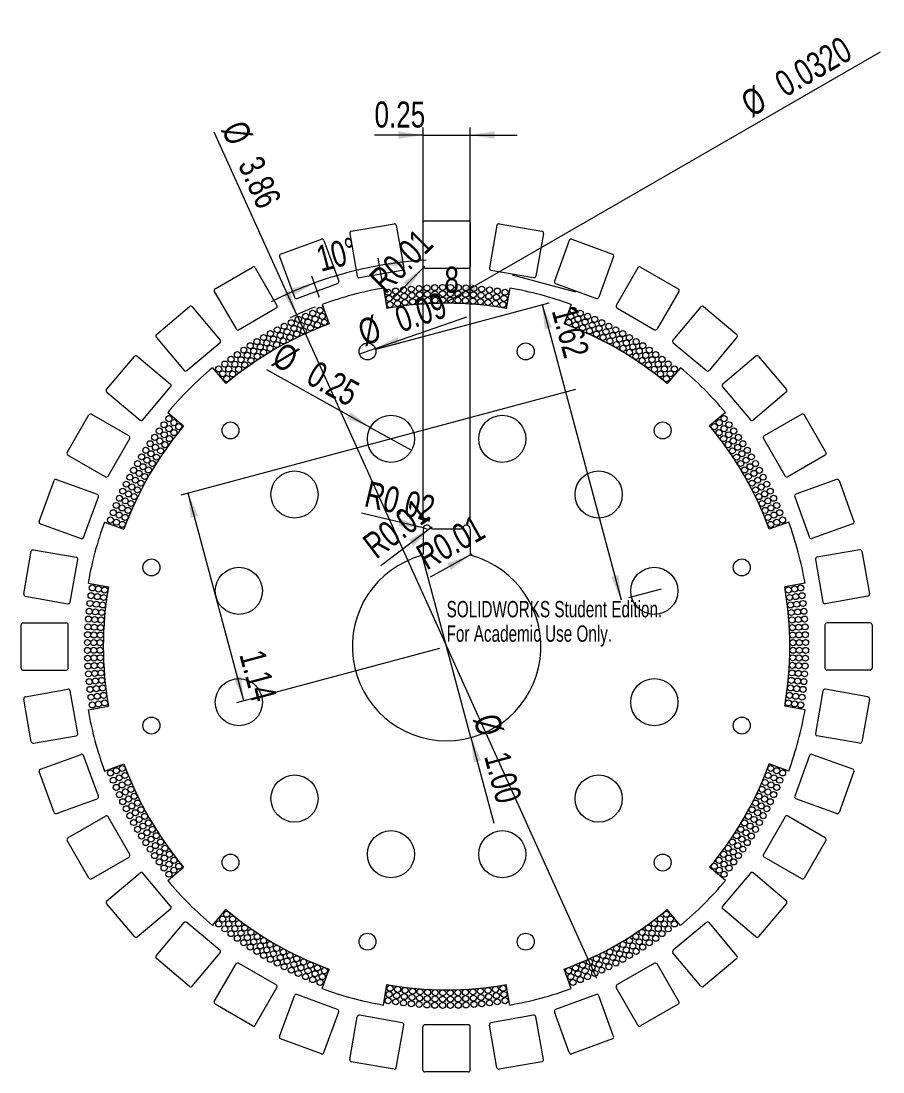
# Model space of a CAD drawing. Header units: inches. Extents: x -2.26 to 2.31, y -2.26 to 3.32.
import ezdxf

# ---------------------------------------------------------------- set-up
doc = ezdxf.new("R2010")
doc.units = ezdxf.units.IN
doc.header["$MEASUREMENT"] = 0
doc.header["$PDSIZE"] = -1
doc.linetypes.add('CENTERX2', pattern=[0.8, 0.5, -0.1, 0.1, -0.1])
doc.styles.add('SLDTEXTSTYLE0', font='TXT', dxfattribs={"width": 0.75})
doc.styles.add('SLDTEXTSTYLE1', font='TXT', dxfattribs={"width": 0.7})
doc.dimstyles.new('SLDDIMSTYLE0', dxfattribs={"dimtxt": 0.137795, "dimasz": 0.13, "dimexe": 0, "dimexo": 0.0625, "dimgap": 0.034449, "dimtad": 1, "dimdec": 4, "dimrnd": 1e-09, "dimzin": 0, "dimdsep": 46, "dimtxsty": 'SLDTEXTSTYLE0', "dimblk1": 'NONE', "dimsah": 1, "dimcen": 0, "dimadec": 0, "dimazin": 0, "dimtfac": 1, "dimtmove": 0, "dimatfit": 3, "dimldrblk": 'NONE', "dimfxl": 0, "dimfrac": 2, "dimtolj": 1, "dimtzin": 12, "dimarcsym": 0})
doc.dimstyles.new('SLDDIMSTYLE1', dxfattribs={"dimtxt": 0.137795, "dimasz": 0.13, "dimexe": 0, "dimexo": 0.0625, "dimgap": 0.034449, "dimtad": 1, "dimrnd": 1e-09, "dimzin": 12, "dimdsep": 46, "dimtxsty": 'SLDTEXTSTYLE0', "dimblk1": 'NONE', "dimblk2": 'NONE', "dimsah": 1, "dimcen": 0.09, "dimadec": 0, "dimazin": 3, "dimtfac": 1, "dimtmove": 0, "dimatfit": 0, "dimldrblk": 'NONE', "dimfxl": 0, "dimfrac": 2, "dimtolj": 1, "dimtzin": 12, "dimarcsym": 0})
doc.dimstyles.new('SLDDIMSTYLE2', dxfattribs={"dimtxt": 0.137795, "dimasz": 0.13, "dimexe": 0, "dimexo": 0.0625, "dimgap": 0.034449, "dimtad": 1, "dimrnd": 1e-09, "dimzin": 4, "dimdsep": 46, "dimtxsty": 'SLDTEXTSTYLE0', "dimblk1": 'NONE', "dimsah": 1, "dimcen": 0, "dimadec": 0, "dimazin": 1, "dimtfac": 1, "dimtmove": 0, "dimatfit": 3, "dimldrblk": 'NONE', "dimfxl": 0, "dimfrac": 2, "dimtolj": 1, "dimtzin": 12, "dimarcsym": 0})
doc.dimstyles.new('SLDDIMSTYLE3', dxfattribs={"dimtxt": 0.137795, "dimasz": 0.13, "dimexe": 0, "dimexo": 0.0625, "dimgap": 0.034449, "dimtad": 1, "dimrnd": 1e-09, "dimdsep": 46, "dimtxsty": 'SLDTEXTSTYLE0', "dimsah": 1, "dimcen": 0, "dimadec": 0, "dimazin": 2, "dimtfac": 1, "dimtofl": 0, "dimtmove": 0, "dimatfit": 3, "dimfxl": 0, "dimfrac": 2, "dimtolj": 1, "dimtzin": 12, "dimarcsym": 0})
doc.dimstyles.new('SLDDIMSTYLE4', dxfattribs={"dimtxt": 0.137795, "dimasz": 0.13, "dimexe": 0, "dimexo": 0.0625, "dimgap": 0.034449, "dimtad": 1, "dimrnd": 1e-09, "dimdsep": 46, "dimtxsty": 'SLDTEXTSTYLE0', "dimsah": 1, "dimcen": 0.09, "dimadec": 0, "dimazin": 2, "dimtfac": 1, "dimtmove": 0, "dimatfit": 0, "dimfxl": 0, "dimfrac": 2, "dimtolj": 1, "dimtzin": 12, "dimarcsym": 0})
doc.dimstyles.new('SLDDIMSTYLE5', dxfattribs={"dimtxt": 0.137795, "dimasz": 0.13, "dimexe": 0, "dimexo": 0.0625, "dimgap": 0.034449, "dimtad": 1, "dimrnd": 1e-09, "dimdsep": 46, "dimtxsty": 'SLDTEXTSTYLE0', "dimblk1": 'NONE', "dimsah": 1, "dimcen": 0, "dimadec": 0, "dimazin": 2, "dimtfac": 1, "dimtmove": 0, "dimatfit": 3, "dimldrblk": 'NONE', "dimfxl": 0, "dimfrac": 2, "dimtolj": 1, "dimtzin": 12, "dimarcsym": 0})
doc.dimstyles.new('SLDDIMSTYLE6', dxfattribs={"dimtxt": 0.137795, "dimasz": 0.13, "dimexe": 0, "dimexo": 0.0625, "dimgap": 0.034449, "dimtad": 1, "dimrnd": 1e-09, "dimzin": 12, "dimdsep": 46, "dimtxsty": 'SLDTEXTSTYLE0', "dimsah": 1, "dimcen": 0.09, "dimadec": 0, "dimazin": 3, "dimtfac": 1, "dimtofl": 0, "dimtmove": 0, "dimatfit": 3, "dimfxl": 0, "dimfrac": 2, "dimtolj": 1, "dimtzin": 12, "dimarcsym": 0})
doc.dimstyles.new('SLDDIMSTYLE7', dxfattribs={"dimtxt": 0.137795, "dimasz": 0.13, "dimexe": 0, "dimexo": 0.0625, "dimgap": 0.034449, "dimtad": 1, "dimrnd": 1e-09, "dimzin": 12, "dimdsep": 46, "dimtxsty": 'SLDTEXTSTYLE0', "dimblk1": 'NONE', "dimsah": 1, "dimcen": 0, "dimadec": 0, "dimazin": 3, "dimtfac": 1, "dimtmove": 0, "dimatfit": 3, "dimldrblk": 'NONE', "dimfxl": 0, "dimfrac": 2, "dimtolj": 1, "dimtzin": 12, "dimarcsym": 0})
doc.dimstyles.new('SLDDIMSTYLE8', dxfattribs={"dimtxt": 0.137795, "dimasz": 0.13, "dimexe": 0, "dimexo": 0.0625, "dimgap": 0.034449, "dimtad": 1, "dimdec": 4, "dimzin": 12, "dimdsep": 46, "dimtxsty": 'SLDTEXTSTYLE0', "dimsah": 1, "dimcen": 0.09, "dimazin": 3, "dimtfac": 1, "dimtofl": 0, "dimtmove": 0, "dimatfit": 3, "dimfxl": 0, "dimfrac": 2, "dimtolj": 1, "dimtzin": 12, "dimarcsym": 0})

# ---------------------------------------------------------------- blocks, each defined once
blk = doc.blocks.new('_D')
at = {"color": 7, "linetype": 'Continuous', "lineweight": 0}
for q in [(2.3006, 3.1538), (0.0058, 1.8288)]:
    blk.add_line((0.0335, 1.8448), q, dxfattribs=at)
blk.add_solid([(0.0335, 1.8448), (0.1561, 1.8925), (0.1361, 1.9272)], dxfattribs=at)
at = {"color": 7, "linetype": 'Continuous', "lineweight": 0, "char_height": 0.1378, "attachment_point": 1, "rotation": 30, "style": 'SLDTEXTSTYLE0'}
for s, insert in [('0.0320', (1.7259, 3.0293)), ('%%c', (1.547, 2.9236))]:
    blk.add_mtext(s, dxfattribs=dict(at, insert=insert))
blk = doc.blocks.new('_NONE')
blk = doc.blocks.new('_D_1')
at = {"color": 7, "linetype": 'Continuous', "lineweight": 0, "insert": (-0.0113, 2.014), "char_height": 0.1378, "attachment_point": 1, "style": 'SLDTEXTSTYLE0'}
blk.add_mtext('8', dxfattribs=at)
blk = doc.blocks.new('_D_2')
at = {"color": 7, "linetype": 'Continuous', "lineweight": 0}
for q in [(-0.1295, 0.4827), (0.2509, -0.9368)]:
    blk.add_line((0.1293, -0.4832), q, dxfattribs=at)
blk.add_solid([(0.1293, -0.4832), (0.1437, -0.6139), (0.1823, -0.6036)], dxfattribs=at)
at = {"color": 7, "linetype": 'Continuous', "lineweight": 0, "char_height": 0.1378, "attachment_point": 1, "rotation": 285, "style": 'SLDTEXTSTYLE0'}
for s, insert in [('%%c', (0.2751, -0.3463)), ('1.00', (0.331, -0.5465))]:
    blk.add_mtext(s, dxfattribs=dict(at, insert=insert))
blk = doc.blocks.new('_D_3')
at = {"color": 7, "linetype": 'Continuous', "lineweight": 0}
for q in [(-0.4518, 0.7063), (-0.1051, 0.6239)]:
    blk.add_line((-0.1245, 0.6285), q, dxfattribs=at)
blk.add_solid([(-0.1245, 0.6285), (-0.2464, 0.678), (-0.2556, 0.6391)], dxfattribs=at)
at = {"color": 7, "linetype": 'Continuous', "lineweight": 0, "insert": (-0.4108, 0.8791), "char_height": 0.1378, "attachment_point": 1, "rotation": 346.6401, "style": 'SLDTEXTSTYLE0'}
blk.add_mtext('R0.02', dxfattribs=at)
blk = doc.blocks.new('_D_4')
at = {"color": 7, "linetype": 'Continuous', "lineweight": 0}
for q in [(-0.3489, 0.4275), (-0.0768, 0.6339)]:
    blk.add_line((-0.0847, 0.6279), q, dxfattribs=at)
blk.add_solid([(-0.0847, 0.6279), (-0.2004, 0.5652), (-0.1762, 0.5334)], dxfattribs=at)
at = {"color": 7, "linetype": 'Continuous', "lineweight": 0, "insert": (-0.4562, 0.5691), "char_height": 0.1378, "attachment_point": 1, "rotation": 37.1767, "style": 'SLDTEXTSTYLE0'}
blk.add_mtext('R0.01', dxfattribs=at)
blk = doc.blocks.new('_D_5')
at = {"color": 7, "linetype": 'Continuous', "lineweight": 0}
for p, q in [((-0.1251, 0.6633), (-0.1251, 2.7511)), ((0.1249, 0.6633), (0.1249, 2.7511)), ((-0.1251, 2.7117), (-0.3823, 2.7117)), ((-0.1251, 2.7117), (0.1249, 2.7117)), ((0.1249, 2.7117), (0.3749, 2.7117))]:
    blk.add_line(p, q, dxfattribs=at)
for points in [[(-0.1251, 2.7117), (-0.2551, 2.7317), (-0.2551, 2.6917)], [(0.1249, 2.7117), (0.2549, 2.6917), (0.2549, 2.7317)]]:
    blk.add_solid(points, dxfattribs=at)
at = {"color": 7, "linetype": 'Continuous', "lineweight": 0, "insert": (-0.3823, 2.8894), "char_height": 0.1378, "attachment_point": 1, "style": 'SLDTEXTSTYLE0'}
blk.add_mtext('0.25', dxfattribs=at)
blk = doc.blocks.new('_D_6')
at = {"color": 7, "linetype": 'Continuous', "lineweight": 0}
for q in [(-0.0864, 0.3671), (0.1349, 0.4916)]:
    blk.add_line((0.1262, 0.4867), q, dxfattribs=at)
blk.add_solid([(0.1262, 0.4867), (0.0031, 0.4404), (0.0227, 0.4055)], dxfattribs=at)
at = {"color": 7, "linetype": 'Continuous', "lineweight": 0, "insert": (-0.1735, 0.5219), "char_height": 0.1378, "attachment_point": 1, "rotation": 29.3597, "style": 'SLDTEXTSTYLE0'}
blk.add_mtext('R0.01', dxfattribs=at)
blk = doc.blocks.new('_D_7')
at = {"color": 7, "linetype": 'Continuous', "lineweight": 0}
for q in [(-0.9531, 1.4664), (-0.1858, 1.0402)]:
    blk.add_line((-0.4044, 1.1616), q, dxfattribs=at)
blk.add_solid([(-0.4044, 1.1616), (-0.5083, 1.2422), (-0.5278, 1.2073)], dxfattribs=at)
at = {"color": 7, "linetype": 'Continuous', "lineweight": 0, "char_height": 0.1378, "attachment_point": 1, "rotation": 330.9504, "style": 'SLDTEXTSTYLE0'}
for s, insert in [('%%c', (-0.8682, 1.6193)), ('0.25', (-0.6856, 1.5202))]:
    blk.add_mtext(s, dxfattribs=dict(at, insert=insert))
blk = doc.blocks.new('_D_8')
at = {"color": 7, "linetype": 'Continuous', "lineweight": 0}
for p, q in [((0.6827, 1.3629), (-1.4084, 0.8026)), ((-1.0753, -0.2883), (-1.3704, 0.8128)), ((-0.0381, -0.0104), (-1.1133, -0.2985))]:
    blk.add_line(p, q, dxfattribs=at)
for points in [[(-1.3704, 0.8128), (-1.356, 0.6821), (-1.3174, 0.6924)], [(-1.0753, -0.2883), (-1.0896, -0.1576), (-1.1283, -0.1679)]]:
    blk.add_solid(points, dxfattribs=at)
at = {"color": 7, "linetype": 'Continuous', "lineweight": 0, "insert": (-0.9667, -0.0073), "char_height": 0.1378, "attachment_point": 1, "rotation": 285, "style": 'SLDTEXTSTYLE0'}
blk.add_mtext('1.14', dxfattribs=at)
blk = doc.blocks.new('_D_9')
at = {"color": 7, "linetype": 'Continuous', "lineweight": 0}
for q in [(0.1065, 1.7479), (-0.4618, 1.5498)]:
    blk.add_line((-0.3769, 1.5794), q, dxfattribs=at)
blk.add_solid([(-0.3769, 1.5794), (-0.2475, 1.6033), (-0.2607, 1.6411)], dxfattribs=at)
at = {"color": 7, "linetype": 'Continuous', "lineweight": 0, "char_height": 0.1378, "attachment_point": 1, "rotation": 19.2248, "style": 'SLDTEXTSTYLE0'}
for s, insert in [('0.09', (-0.2869, 1.7936)), ('%%c', (-0.4824, 1.7232))]:
    blk.add_mtext(s, dxfattribs=dict(at, insert=insert))
blk = doc.blocks.new('_D_10')
at = {"color": 7, "linetype": 'Continuous', "lineweight": 0}
for p, q in [((-0.3813, 1.5748), (0.5441, 1.8227)), ((0.5061, 1.8125), (0.9254, 0.2477)), ((1.1371, 0.3045), (0.9634, 0.2579))]:
    blk.add_line(p, q, dxfattribs=at)
for points in [[(0.5061, 1.8125), (0.5204, 1.6818), (0.5591, 1.6922)], [(0.9254, 0.2477), (0.9111, 0.3785), (0.8724, 0.3681)]]:
    blk.add_solid(points, dxfattribs=at)
at = {"color": 7, "linetype": 'Continuous', "lineweight": 0, "insert": (0.6893, 1.8153), "char_height": 0.1378, "attachment_point": 1, "rotation": 285, "style": 'SLDTEXTSTYLE0'}
blk.add_mtext('1.62', dxfattribs=at)
blk = doc.blocks.new('_D_11')
at = {"color": 7, "linetype": 'Continuous', "lineweight": 0}
for q in [(-1.2319, 2.7276), (0.7942, -1.7592)]:
    blk.add_line((-0.7944, 1.7587), q, dxfattribs=at)
blk.add_arc((-0.0001, -0.0002), 1.93, 111.1686, 115.4712, dxfattribs=at)
blk.add_solid([(-0.7944, 1.7587), (-0.8296, 1.8855), (-0.8661, 1.869)], dxfattribs=at)
at = {"color": 7, "linetype": 'Continuous', "lineweight": 0, "char_height": 0.1378, "attachment_point": 1, "rotation": 294.3026, "style": 'SLDTEXTSTYLE0'}
for s, insert in [('%%c', (-1.0701, 2.8007)), ('3.86', (-0.9826, 2.6121))]:
    blk.add_mtext(s, dxfattribs=dict(at, insert=insert))
blk = doc.blocks.new('_D_12')
at = {"color": 7, "linetype": 'Continuous', "lineweight": 0}
for p, q in [((-0.342, 1.9392), (-0.363, 2.0581)), ((-0.6736, 1.8504), (-0.7149, 1.9638))]:
    blk.add_line(p, q, dxfattribs=at)
for start, end in [(100, 110), (93.0263, 100), (110, 116.9737)]:
    blk.add_arc((-0.0001, -0.0002), 2.0507, start, end, dxfattribs=at)
for points in [[(-0.3562, 2.0193), (-0.2246, 2.0181), (-0.2303, 2.0577)], [(-0.7015, 1.9268), (-0.8296, 1.8971), (-0.8147, 1.86)]]:
    blk.add_solid(points, dxfattribs=at)
at = {"color": 7, "linetype": 'Continuous', "lineweight": 0, "insert": (-0.7016, 2.1194), "char_height": 0.1378, "attachment_point": 1, "rotation": 14.7555, "style": 'SLDTEXTSTYLE0'}
blk.add_mtext('10°', dxfattribs=at)
blk = doc.blocks.new('_D_13')
at = {"color": 7, "linetype": 'Continuous', "lineweight": 0}
for q in [(-0.2947, 1.8365), (-0.1151, 2.016)]:
    blk.add_line((-0.1222, 2.009), q, dxfattribs=at)
blk.add_solid([(-0.1222, 2.009), (-0.2283, 1.9312), (-0.2, 1.9029)], dxfattribs=at)
at = {"color": 7, "linetype": 'Continuous', "lineweight": 0, "insert": (-0.4203, 1.9621), "char_height": 0.1378, "attachment_point": 1, "rotation": 45, "style": 'SLDTEXTSTYLE0'}
blk.add_mtext('R0.01', dxfattribs=at)

msp = doc.modelspace()

# ---------------------------------------------------------------- linework, layer by layer
at = {"color": 7, "linetype": 'Continuous', "lineweight": 0}
for p, q in [((-0.50515, 2.2018), (-0.27864, 2.24174)), ((-0.26706, 2.23362), (-0.22712, 2.00712)), ((-0.12514, 2.24604), (-0.12514, 2.01604)), ((-0.11514, 2.25604), (0.11486, 2.25604)), ((0.12486, 2.24604), (0.12486, 2.01604)), ((0.26677, 2.23362), (0.22683, 2.00712)), ((0.27835, 2.24174), (0.50486, 2.2018)), ((-0.51326, 2.19021), (-0.47332, 1.96371)), ((0.51297, 2.19021), (0.47303, 1.96371)), ((-0.87981, 2.08065), (-0.66368, 2.15932)), ((-0.65086, 2.15334), (-0.5722, 1.93721)), ((0.65057, 2.15334), (0.57191, 1.93721)), ((0.66339, 2.15932), (0.87952, 2.08065)), ((-0.88578, 2.06784), (-0.80712, 1.85171)), ((0.88549, 2.06784), (0.80683, 1.85171)), ((-1.22774, 1.89629), (-1.02855, 2.01129)), ((-1.01489, 2.00763), (-0.89989, 1.80845)), ((-0.11514, 2.00604), (0.11486, 2.00604)), ((1.0146, 2.00763), (0.8996, 1.80845)), ((1.02826, 2.01129), (1.22745, 1.89629)), ((-0.46174, 1.95559), (-0.23523, 1.99553)), ((0.23494, 1.99553), (0.46145, 1.95559)), ((-0.7943, 1.84573), (-0.57817, 1.9244)), ((-0.33521, 1.90045), (-0.3161, 1.79212)), ((0.33508, 1.90045), (0.31597, 1.79212)), ((0.57788, 1.9244), (0.79401, 1.84573)), ((-1.2314, 1.88263), (-1.1164, 1.68345)), ((1.23111, 1.88263), (1.11611, 1.68345)), ((-1.53837, 1.65432), (-1.36218, 1.80216)), ((-1.34809, 1.80092), (-1.20025, 1.62473)), ((-1.10274, 1.67979), (-0.90355, 1.79479)), ((-0.66016, 1.81338), (-0.62254, 1.71001)), ((0.66003, 1.81338), (0.62241, 1.71001)), ((0.90326, 1.79479), (1.10245, 1.67979)), ((1.3478, 1.80092), (1.19996, 1.62473)), ((1.36189, 1.80216), (1.53808, 1.65432)), ((-1.5396, 1.64023), (-1.39176, 1.46404)), ((1.53931, 1.64023), (1.39147, 1.46404)), ((-1.37767, 1.4628), (-1.20148, 1.61065)), ((1.20119, 1.61065), (1.37738, 1.4628)), ((-1.80226, 1.36207), (-1.65442, 1.53826)), ((-1.64033, 1.5395), (-1.46414, 1.39166)), ((1.64004, 1.5395), (1.46385, 1.39166)), ((1.65413, 1.53826), (1.80197, 1.36207)), ((-1.24064, 1.47824), (-1.16994, 1.39397)), ((1.24052, 1.47824), (1.16981, 1.39397)), ((-1.80103, 1.34799), (-1.62484, 1.20014)), ((-1.61075, 1.20138), (-1.46291, 1.37757)), ((1.46262, 1.37757), (1.61046, 1.20138)), ((1.80074, 1.34799), (1.62455, 1.20014)), ((-2.0114, 1.02845), (-1.8964, 1.22763)), ((-1.88274, 1.23129), (-1.68355, 1.11629)), ((-1.47853, 1.24035), (-1.39427, 1.16965)), ((1.4784, 1.24035), (1.39414, 1.16965)), ((1.88245, 1.23129), (1.68326, 1.11629)), ((1.89611, 1.22763), (2.01111, 1.02845)), ((-1.79489, 0.90345), (-1.67989, 1.10263)), ((1.6796, 1.10263), (1.7946, 0.90345)), ((-2.00774, 1.01479), (-1.80855, 0.89979)), ((2.00745, 1.01479), (1.80826, 0.89979)), ((-2.15942, 0.66357), (-2.08076, 0.8797)), ((-2.06794, 0.88568), (-1.85181, 0.80701)), ((2.06765, 0.88568), (1.85152, 0.80701)), ((2.08047, 0.8797), (2.15913, 0.66357)), ((-1.9245, 0.57807), (-1.84584, 0.7942)), ((1.84555, 0.7942), (1.92421, 0.57807)), ((-2.15345, 0.65076), (-1.93732, 0.57209)), ((-1.81367, 0.65987), (-1.71031, 0.62225)), ((-0.12506, 0.6239), (-0.12506, 0.49158)), ((-0.07678, 0.6239), (0.07665, 0.6239)), ((0.12494, 0.6239), (0.12494, 0.49158)), ((1.81354, 0.65987), (1.71018, 0.62225)), ((2.15316, 0.65076), (1.93703, 0.57209)), ((-2.24184, 0.27854), (-2.2019, 0.50504)), ((-2.19032, 0.51315), (-1.96381, 0.47322)), ((2.19003, 0.51315), (1.96352, 0.47322)), ((2.20161, 0.50504), (2.24155, 0.27854)), ((-1.99564, 0.23513), (-1.9557, 0.46163)), ((1.95541, 0.46163), (1.99535, 0.23513)), ((-1.90074, 0.33491), (-1.79241, 0.31581)), ((1.90061, 0.33491), (1.79229, 0.31581)), ((-2.23373, 0.26695), (-2.00722, 0.22701)), ((2.23344, 0.26695), (2.00693, 0.22701)), ((-2.25614, -0.11496), (-2.25614, 0.11504)), ((-2.24614, 0.12504), (-2.01614, 0.12504)), ((-2.00614, -0.11496), (-2.00614, 0.11504)), ((2.00586, 0.11504), (2.00586, -0.11496)), ((2.24586, 0.12504), (2.01586, 0.12504)), ((2.25586, 0.11504), (2.25586, -0.11496)), ((-2.24614, -0.12496), (-2.01614, -0.12496)), ((2.24586, -0.12496), (2.01586, -0.12496)), ((-2.2019, -0.50496), (-2.24184, -0.27846)), ((-2.23373, -0.26687), (-2.00722, -0.22693)), ((-1.9557, -0.46155), (-1.99564, -0.23505)), ((1.99535, -0.23505), (1.95541, -0.46155)), ((2.23344, -0.26687), (2.00693, -0.22693)), ((2.24155, -0.27846), (2.20161, -0.50496)), ((-1.90074, -0.33537), (-1.79241, -0.31627)), ((1.90061, -0.33537), (1.79229, -0.31627)), ((-2.19032, -0.51307), (-1.96381, -0.47314)), ((2.19003, -0.51307), (1.96352, -0.47314)), ((-2.15345, -0.65068), (-1.93732, -0.57201)), ((-1.84584, -0.79412), (-1.9245, -0.57799)), ((1.92421, -0.57799), (1.84555, -0.79412)), ((2.15316, -0.65068), (1.93703, -0.57201)), ((-2.08076, -0.87962), (-2.15942, -0.66349)), ((-1.81367, -0.66033), (-1.71031, -0.6227)), ((1.81354, -0.66033), (1.71018, -0.6227)), ((2.15913, -0.66349), (2.08047, -0.87962)), ((-2.06794, -0.8856), (-1.85181, -0.80693)), ((2.06765, -0.8856), (1.85152, -0.80693)), ((-2.00774, -1.01471), (-1.80855, -0.89971)), ((-1.67989, -1.10255), (-1.79489, -0.90337)), ((1.7946, -0.90337), (1.6796, -1.10255)), ((2.00745, -1.01471), (1.80826, -0.89971)), ((-1.8964, -1.22755), (-2.0114, -1.02837)), ((2.01111, -1.02837), (1.89611, -1.22755)), ((-1.88274, -1.23121), (-1.68355, -1.11621)), ((-1.47853, -1.24081), (-1.39427, -1.1701)), ((1.4784, -1.24081), (1.39414, -1.1701)), ((1.88245, -1.23121), (1.68326, -1.11621)), ((-1.80103, -1.34791), (-1.62484, -1.20006)), ((-1.46291, -1.37749), (-1.61075, -1.2013)), ((1.61046, -1.2013), (1.46262, -1.37749)), ((1.80074, -1.34791), (1.62455, -1.20006)), ((-1.65442, -1.53818), (-1.80226, -1.36199)), ((-1.64033, -1.53942), (-1.46414, -1.39158)), ((1.64004, -1.53942), (1.46385, -1.39158)), ((1.80197, -1.36199), (1.65413, -1.53818)), ((-1.24064, -1.47869), (-1.16994, -1.39443)), ((1.24052, -1.47869), (1.16981, -1.39443)), ((-1.5396, -1.64015), (-1.39176, -1.46396)), ((-1.20148, -1.61057), (-1.37767, -1.46272)), ((1.37738, -1.46272), (1.20119, -1.61057)), ((1.53931, -1.64015), (1.39147, -1.46396)), ((-1.36218, -1.80208), (-1.53837, -1.65424)), ((-1.34809, -1.80084), (-1.20025, -1.62465)), ((1.3478, -1.80084), (1.19996, -1.62465)), ((1.53808, -1.65424), (1.36189, -1.80208)), ((-1.2314, -1.88255), (-1.1164, -1.68337)), ((-0.90355, -1.79471), (-1.10274, -1.67971)), ((-0.66016, -1.81383), (-0.62254, -1.71047)), ((0.66003, -1.81383), (0.62241, -1.71047)), ((1.10245, -1.67971), (0.90326, -1.79471)), ((1.23111, -1.88255), (1.11611, -1.68337)), ((-1.01489, -2.00755), (-0.89989, -1.80837)), ((-0.33521, -1.90091), (-0.3161, -1.79258)), ((0.33508, -1.90091), (0.31597, -1.79258)), ((1.0146, -2.00755), (0.8996, -1.80837)), ((-0.88578, -2.06776), (-0.80712, -1.85163)), ((-0.57817, -1.92432), (-0.7943, -1.84565)), ((0.79401, -1.84565), (0.57788, -1.92432)), ((0.88549, -2.06776), (0.80683, -1.85163)), ((-1.02855, -2.01121), (-1.22774, -1.89621)), ((-0.65086, -2.15326), (-0.5722, -1.93713)), ((0.65057, -2.15326), (0.57191, -1.93713)), ((1.22745, -1.89621), (1.02826, -2.01121)), ((-0.51326, -2.19013), (-0.47332, -1.96363)), ((-0.23523, -1.99545), (-0.46174, -1.95551)), ((0.11486, -2.00596), (-0.11514, -2.00596)), ((0.46145, -1.95551), (0.23494, -1.99545)), ((0.51297, -2.19013), (0.47303, -1.96363)), ((-0.26706, -2.23354), (-0.22712, -2.00704)), ((-0.12514, -2.24596), (-0.12514, -2.01596)), ((0.12486, -2.24596), (0.12486, -2.01596)), ((0.26677, -2.23354), (0.22683, -2.00704)), ((-0.66368, -2.15924), (-0.87981, -2.08057)), ((0.87952, -2.08057), (0.66339, -2.15924)), ((-0.27864, -2.24166), (-0.50515, -2.20172)), ((0.50486, -2.20172), (0.27835, -2.24166)), ((0.11486, -2.25596), (-0.11514, -2.25596))]:
    msp.add_line(p, q, dxfattribs=at)
at = {"color": 7, "linetype": 'CENTERX2', "lineweight": 0}
msp.add_line((0.34688, 1.96987), (0.68363, 1.87964), dxfattribs=at)
at = {"color": 7, "linetype": 'Continuous', "lineweight": 0}
for centre, radius in [((-0.26948, 1.8847), 0.016), ((-0.2283, 1.89011), 0.016), ((-0.18701, 1.89462), 0.016), ((-0.14564, 1.89823), 0.016), ((-0.10419, 1.90094), 0.016), ((-0.0627, 1.90274), 0.016), ((-0.02118, 1.90364), 0.016), ((0.02035, 1.90364), 0.016), ((0.06187, 1.90274), 0.016), ((0.10336, 1.90094), 0.016), ((0.14481, 1.89823), 0.016), ((0.18618, 1.89462), 0.016), ((0.22747, 1.89011), 0.016), ((0.26865, 1.8847), 0.016), ((-0.31053, 1.87839), 0.016), ((-0.30509, 1.84543), 0.016), ((-0.26476, 1.85163), 0.016), ((-0.2243, 1.85695), 0.016), ((-0.2203, 1.82379), 0.016), ((-0.18374, 1.86138), 0.016), ((-0.18047, 1.82814), 0.016), ((-0.14309, 1.86493), 0.016), ((-0.14054, 1.83163), 0.016), ((-0.10237, 1.86759), 0.016), ((-0.10055, 1.83424), 0.016), ((-0.06161, 1.86936), 0.016), ((-0.06052, 1.83598), 0.016), ((-0.02081, 1.87024), 0.016), ((-0.02045, 1.83684), 0.016), ((0.01962, 1.83684), 0.016), ((0.01998, 1.87024), 0.016), ((0.05969, 1.83598), 0.016), ((0.06078, 1.86936), 0.016), ((0.09972, 1.83424), 0.016), ((0.10154, 1.86759), 0.016), ((0.13971, 1.83163), 0.016), ((0.14226, 1.86493), 0.016), ((0.17964, 1.82814), 0.016), ((0.18291, 1.86138), 0.016), ((0.21947, 1.82379), 0.016), ((0.22347, 1.85695), 0.016), ((0.26393, 1.85163), 0.016), ((0.30426, 1.84543), 0.016), ((0.3097, 1.87839), 0.016), ((-0.67092, 1.78182), 0.016), ((-0.29965, 1.81248), 0.016), ((-0.26004, 1.81857), 0.016), ((0.25921, 1.81857), 0.016), ((0.29882, 1.81248), 0.016), ((0.67009, 1.78182), 0.016), ((-0.82364, 1.71656), 0.016), ((-0.786, 1.73412), 0.016), ((-0.74799, 1.75086), 0.016), ((-0.73487, 1.72014), 0.016), ((-0.70962, 1.76676), 0.016), ((-0.69718, 1.73576), 0.016), ((-0.65915, 1.75056), 0.016), ((-0.64739, 1.7193), 0.016), ((0.64656, 1.7193), 0.016), ((0.65832, 1.75056), 0.016), ((0.69635, 1.73576), 0.016), ((0.70879, 1.76676), 0.016), ((0.73404, 1.72014), 0.016), ((0.74716, 1.75086), 0.016), ((0.78517, 1.73412), 0.016), ((0.82281, 1.71656), 0.016), ((-0.93413, 1.65901), 0.016), ((-0.89772, 1.679), 0.016), ((-0.86088, 1.69818), 0.016), ((-0.84578, 1.66839), 0.016), ((-0.80919, 1.68645), 0.016), ((-0.79475, 1.65633), 0.016), ((-0.77222, 1.7037), 0.016), ((-0.75843, 1.67328), 0.016), ((-0.72175, 1.68942), 0.016), ((-0.68473, 1.70477), 0.016), ((0.6839, 1.70477), 0.016), ((0.72092, 1.68942), 0.016), ((0.7576, 1.67328), 0.016), ((0.77139, 1.7037), 0.016), ((0.79392, 1.65633), 0.016), ((0.80836, 1.68645), 0.016), ((0.84495, 1.66839), 0.016), ((0.86005, 1.69818), 0.016), ((0.89689, 1.679), 0.016), ((0.9333, 1.65901), 0.016), ((-1.0056, 1.61671), 0.016), ((-0.97009, 1.63825), 0.016), ((-0.95308, 1.60951), 0.016), ((-0.91774, 1.62991), 0.016), ((-0.90136, 1.6008), 0.016), ((-0.88197, 1.64954), 0.016), ((-0.86623, 1.62009), 0.016), ((-0.83069, 1.6386), 0.016), ((0.82986, 1.6386), 0.016), ((0.8654, 1.62009), 0.016), ((0.88114, 1.64954), 0.016), ((0.90053, 1.6008), 0.016), ((0.91691, 1.62991), 0.016), ((0.95225, 1.60951), 0.016), ((0.96926, 1.63825), 0.016), ((1.00477, 1.61671), 0.016), ((-1.1092, 1.54752), 0.016), ((-1.07517, 1.57134), 0.016), ((-1.04063, 1.5944), 0.016), ((-1.02238, 1.56643), 0.016), ((-0.98796, 1.58835), 0.016), ((-0.97033, 1.55998), 0.016), ((-0.93606, 1.58077), 0.016), ((-0.41935, 1.56457), 0.045), ((0.41922, 1.56457), 0.045), ((0.93523, 1.58077), 0.016), ((0.9695, 1.55998), 0.016), ((0.98713, 1.58835), 0.016), ((1.02155, 1.56643), 0.016), ((1.0398, 1.5944), 0.016), ((1.07434, 1.57134), 0.016), ((1.10837, 1.54752), 0.016), ((-1.17565, 1.4977), 0.016), ((-1.1427, 1.52297), 0.016), ((-1.12266, 1.49625), 0.016), ((-1.08974, 1.52037), 0.016), ((-1.07029, 1.49322), 0.016), ((-1.05631, 1.54377), 0.016), ((-1.03746, 1.5162), 0.016), ((-1.00413, 1.53846), 0.016), ((1.0033, 1.53846), 0.016), ((1.03663, 1.5162), 0.016), ((1.05548, 1.54377), 0.016), ((1.06946, 1.49322), 0.016), ((1.08891, 1.52037), 0.016), ((1.12183, 1.49625), 0.016), ((1.14187, 1.52297), 0.016), ((1.17482, 1.4977), 0.016), ((-1.20805, 1.47171), 0.016), ((-1.18686, 1.44589), 0.016), ((-1.15503, 1.47142), 0.016), ((-1.13441, 1.44515), 0.016), ((-1.10261, 1.46954), 0.016), ((1.10178, 1.46954), 0.016), ((1.13358, 1.44515), 0.016), ((1.1542, 1.47142), 0.016), ((1.18603, 1.44589), 0.016), ((1.20722, 1.47171), 0.016), ((-1.16567, 1.42007), 0.016), ((1.16484, 1.42007), 0.016), ((-0.29512, 1.10093), 0.125), ((0.29499, 1.10093), 0.125), ((-1.49786, 1.17549), 0.016), ((-1.47187, 1.20789), 0.016), ((-1.47159, 1.15487), 0.016), ((-1.44605, 1.1867), 0.016), ((-1.42023, 1.16551), 0.016), ((-1.14558, 1.14529), 0.045), ((1.14545, 1.14529), 0.045), ((1.4194, 1.16551), 0.016), ((1.44522, 1.1867), 0.016), ((1.47076, 1.15487), 0.016), ((1.47104, 1.20789), 0.016), ((1.49703, 1.17549), 0.016), ((-1.54769, 1.10903), 0.016), ((-1.52314, 1.14253), 0.016), ((-1.49642, 1.12249), 0.016), ((-1.4697, 1.10245), 0.016), ((-1.44531, 1.13425), 0.016), ((1.44448, 1.13425), 0.016), ((1.46887, 1.10245), 0.016), ((1.49559, 1.12249), 0.016), ((1.52231, 1.14253), 0.016), ((1.54686, 1.10903), 0.016), ((-1.5715, 1.07501), 0.016), ((-1.54394, 1.05615), 0.016), ((-1.52054, 1.08958), 0.016), ((-1.49339, 1.07012), 0.016), ((1.49256, 1.07012), 0.016), ((1.51971, 1.08958), 0.016), ((1.5431, 1.05615), 0.016), ((1.57067, 1.07501), 0.016), ((-1.61688, 1.00544), 0.016), ((-1.59457, 1.04047), 0.016), ((-1.58851, 0.9878), 0.016), ((-1.5666, 1.02222), 0.016), ((-1.53863, 1.00397), 0.016), ((-1.51637, 1.03729), 0.016), ((1.51554, 1.03729), 0.016), ((1.53779, 1.00397), 0.016), ((1.56577, 1.02222), 0.016), ((1.58768, 0.9878), 0.016), ((1.59374, 1.04047), 0.016), ((1.61605, 1.00544), 0.016), ((-1.65918, 0.93396), 0.016), ((-1.63841, 0.96993), 0.016), ((-1.60967, 0.95291), 0.016), ((-1.58093, 0.9359), 0.016), ((-1.56015, 0.97016), 0.016), ((1.55932, 0.97016), 0.016), ((1.5801, 0.9359), 0.016), ((1.60884, 0.95291), 0.016), ((1.63758, 0.96993), 0.016), ((1.65835, 0.93396), 0.016), ((-1.67916, 0.89755), 0.016), ((-1.64971, 0.88181), 0.016), ((-1.63007, 0.91758), 0.016), ((-1.60097, 0.90119), 0.016), ((-0.80617, 0.80587), 0.125), ((0.80604, 0.80587), 0.125), ((1.60014, 0.90119), 0.016), ((1.62924, 0.91758), 0.016), ((1.64888, 0.88181), 0.016), ((1.67833, 0.89755), 0.016), ((-1.71673, 0.82347), 0.016), ((-1.69835, 0.86072), 0.016), ((-1.66856, 0.84562), 0.016), ((-1.63876, 0.83052), 0.016), ((-1.62025, 0.86606), 0.016), ((1.61942, 0.86606), 0.016), ((1.63793, 0.83052), 0.016), ((1.66773, 0.84562), 0.016), ((1.69752, 0.86072), 0.016), ((1.7159, 0.82347), 0.016), ((-1.73429, 0.78584), 0.016), ((-1.70386, 0.77205), 0.016), ((-1.68661, 0.80903), 0.016), ((-1.6565, 0.79458), 0.016), ((1.65567, 0.79458), 0.016), ((1.68578, 0.80903), 0.016), ((1.70303, 0.77205), 0.016), ((1.73346, 0.78584), 0.016), ((-1.76692, 0.70946), 0.016), ((-1.75102, 0.74782), 0.016), ((-1.72031, 0.73471), 0.016), ((-1.68959, 0.72159), 0.016), ((-1.67344, 0.75827), 0.016), ((1.67261, 0.75827), 0.016), ((1.68876, 0.72159), 0.016), ((1.71948, 0.73471), 0.016), ((1.75019, 0.74782), 0.016), ((1.76609, 0.70946), 0.016), ((-1.78199, 0.67075), 0.016), ((-1.75073, 0.65899), 0.016), ((-1.73593, 0.69701), 0.016), ((-1.70493, 0.68457), 0.016), ((1.7041, 0.68457), 0.016), ((1.7351, 0.69701), 0.016), ((1.7499, 0.65899), 0.016), ((1.78116, 0.67075), 0.016), ((-1.71947, 0.64722), 0.016), ((1.71864, 0.64722), 0.016), ((-1.56486, 0.41906), 0.045), ((1.56474, 0.41906), 0.045), ((-1.10122, 0.29483), 0.125), ((1.10109, 0.29483), 0.125), ((-1.88486, 0.26931), 0.016), ((-1.87855, 0.31036), 0.016), ((-1.8518, 0.26459), 0.016), ((-1.8456, 0.30492), 0.016), ((-1.81264, 0.29948), 0.016), ((1.81181, 0.29948), 0.016), ((1.84477, 0.30492), 0.016), ((1.85097, 0.26459), 0.016), ((1.87772, 0.31036), 0.016), ((1.88403, 0.26931), 0.016), ((-1.89027, 0.22814), 0.016), ((-1.85711, 0.22414), 0.016), ((-1.82395, 0.22014), 0.016), ((-1.81873, 0.25987), 0.016), ((1.8179, 0.25987), 0.016), ((1.82312, 0.22014), 0.016), ((1.85628, 0.22414), 0.016), ((1.88944, 0.22814), 0.016), ((-1.89478, 0.18685), 0.016), ((-1.86155, 0.18358), 0.016), ((-1.82831, 0.1803), 0.016), ((1.82748, 0.1803), 0.016), ((1.86072, 0.18358), 0.016), ((1.89395, 0.18685), 0.016), ((-1.9011, 0.10403), 0.016), ((-1.8984, 0.14547), 0.016), ((-1.86775, 0.10221), 0.016), ((-1.86509, 0.14293), 0.016), ((-1.8344, 0.10039), 0.016), ((-1.83179, 0.14038), 0.016), ((1.83096, 0.14038), 0.016), ((1.83357, 0.10039), 0.016), ((1.86426, 0.14293), 0.016), ((1.86692, 0.10221), 0.016), ((1.89756, 0.14547), 0.016), ((1.90027, 0.10403), 0.016), ((-1.9029, 0.06254), 0.016), ((-1.86952, 0.06144), 0.016), ((-1.83614, 0.06035), 0.016), ((1.83531, 0.06035), 0.016), ((1.86869, 0.06144), 0.016), ((1.90207, 0.06254), 0.016), ((-1.9038, 0.02101), 0.016), ((-1.8704, 0.02065), 0.016), ((-1.83701, 0.02029), 0.016), ((1.83618, 0.02029), 0.016), ((1.86957, 0.02065), 0.016), ((1.90297, 0.02101), 0.016), ((-1.9038, -0.02051), 0.016), ((-1.9029, -0.06204), 0.016), ((-1.8704, -0.02015), 0.016), ((-1.86952, -0.06094), 0.016), ((-1.83701, -0.01978), 0.016), ((-1.83614, -0.05985), 0.016), ((1.83531, -0.05985), 0.016), ((1.83618, -0.01978), 0.016), ((1.86869, -0.06094), 0.016), ((1.86957, -0.02015), 0.016), ((1.90207, -0.06204), 0.016), ((1.90297, -0.02051), 0.016), ((-1.9011, -0.10353), 0.016), ((-1.86775, -0.10171), 0.016), ((-1.8344, -0.09989), 0.016), ((1.83357, -0.09989), 0.016), ((1.86692, -0.10171), 0.016), ((1.90027, -0.10353), 0.016), ((-1.8984, -0.14497), 0.016), ((-1.86509, -0.14243), 0.016), ((-1.86155, -0.18307), 0.016), ((-1.83179, -0.13988), 0.016), ((-1.82831, -0.1798), 0.016), ((1.82748, -0.1798), 0.016), ((1.83096, -0.13988), 0.016), ((1.86072, -0.18307), 0.016), ((1.86426, -0.14243), 0.016), ((1.89756, -0.14497), 0.016), ((-1.89478, -0.18635), 0.016), ((-1.89027, -0.22764), 0.016), ((-1.85711, -0.22364), 0.016), ((-1.82395, -0.21964), 0.016), ((-1.10122, -0.29528), 0.125), ((1.10109, -0.29528), 0.125), ((1.82312, -0.21964), 0.016), ((1.85628, -0.22364), 0.016), ((1.88944, -0.22764), 0.016), ((1.89395, -0.18635), 0.016), ((-1.88486, -0.26881), 0.016), ((-1.8518, -0.26409), 0.016), ((-1.81873, -0.25937), 0.016), ((1.8179, -0.25937), 0.016), ((1.85097, -0.26409), 0.016), ((1.88403, -0.26881), 0.016), ((-1.87855, -0.30986), 0.016), ((-1.8456, -0.30442), 0.016), ((-1.81264, -0.29898), 0.016), ((1.81181, -0.29898), 0.016), ((1.84477, -0.30442), 0.016), ((1.87772, -0.30986), 0.016), ((-1.56486, -0.41951), 0.045), ((1.56474, -0.41951), 0.045), ((-1.78199, -0.67025), 0.016), ((-1.75073, -0.65849), 0.016), ((-1.71947, -0.64672), 0.016), ((-1.70493, -0.68407), 0.016), ((1.7041, -0.68407), 0.016), ((1.71864, -0.64672), 0.016), ((1.7499, -0.65849), 0.016), ((1.78116, -0.67025), 0.016), ((-1.76692, -0.70896), 0.016), ((-1.73593, -0.69651), 0.016), ((-1.72031, -0.73421), 0.016), ((-1.68959, -0.72109), 0.016), ((-0.80617, -0.80633), 0.125), ((0.80604, -0.80633), 0.125), ((1.68876, -0.72109), 0.016), ((1.71948, -0.73421), 0.016), ((1.7351, -0.69651), 0.016), ((1.76609, -0.70896), 0.016), ((-1.75102, -0.74732), 0.016), ((-1.73429, -0.78533), 0.016), ((-1.70386, -0.77155), 0.016), ((-1.67344, -0.75777), 0.016), ((-1.6565, -0.79408), 0.016), ((1.65567, -0.79408), 0.016), ((1.67261, -0.75777), 0.016), ((1.70303, -0.77155), 0.016), ((1.73346, -0.78533), 0.016), ((1.75019, -0.74732), 0.016), ((-1.71673, -0.82297), 0.016), ((-1.68661, -0.80853), 0.016), ((-1.66856, -0.84512), 0.016), ((-1.63876, -0.83002), 0.016), ((1.63793, -0.83002), 0.016), ((1.66773, -0.84512), 0.016), ((1.68578, -0.80853), 0.016), ((1.7159, -0.82297), 0.016), ((-1.69835, -0.86022), 0.016), ((-1.67916, -0.89705), 0.016), ((-1.64971, -0.88131), 0.016), ((-1.62025, -0.86556), 0.016), ((-1.60097, -0.90069), 0.016), ((1.60014, -0.90069), 0.016), ((1.61942, -0.86556), 0.016), ((1.64888, -0.88131), 0.016), ((1.67833, -0.89705), 0.016), ((1.69752, -0.86022), 0.016), ((-1.65918, -0.93346), 0.016), ((-1.63007, -0.91708), 0.016), ((-1.60967, -0.95241), 0.016), ((-1.58093, -0.9354), 0.016), ((1.5801, -0.9354), 0.016), ((1.60884, -0.95241), 0.016), ((1.62924, -0.91708), 0.016), ((1.65835, -0.93346), 0.016), ((-1.63841, -0.96942), 0.016), ((-1.61688, -1.00494), 0.016), ((-1.58851, -0.9873), 0.016), ((-1.56015, -0.96966), 0.016), ((-1.53863, -1.00347), 0.016), ((-0.29512, -1.10138), 0.125), ((0.29499, -1.10138), 0.125), ((1.53779, -1.00347), 0.016), ((1.55932, -0.96966), 0.016), ((1.58768, -0.9873), 0.016), ((1.61605, -1.00494), 0.016), ((1.63758, -0.96942), 0.016), ((-1.59457, -1.03997), 0.016), ((-1.5715, -1.07451), 0.016), ((-1.5666, -1.02172), 0.016), ((-1.54394, -1.05565), 0.016), ((-1.51637, -1.03679), 0.016), ((-1.49339, -1.06962), 0.016), ((1.49256, -1.06962), 0.016), ((1.51554, -1.03679), 0.016), ((1.5431, -1.05565), 0.016), ((1.56577, -1.02172), 0.016), ((1.57067, -1.07451), 0.016), ((1.59374, -1.03997), 0.016), ((-1.54769, -1.10853), 0.016), ((-1.52054, -1.08908), 0.016), ((-1.49642, -1.12199), 0.016), ((-1.4697, -1.10195), 0.016), ((-1.14558, -1.14574), 0.045), ((1.14545, -1.14574), 0.045), ((1.46887, -1.10195), 0.016), ((1.49559, -1.12199), 0.016), ((1.51971, -1.08908), 0.016), ((1.54686, -1.10853), 0.016), ((-1.52314, -1.14203), 0.016), ((-1.49786, -1.17499), 0.016), ((-1.47159, -1.15437), 0.016), ((-1.44531, -1.13375), 0.016), ((-1.42023, -1.16501), 0.016), ((1.4194, -1.16501), 0.016), ((1.44448, -1.13375), 0.016), ((1.47076, -1.15437), 0.016), ((1.49703, -1.17499), 0.016), ((1.52231, -1.14203), 0.016), ((-1.47187, -1.20738), 0.016), ((-1.44605, -1.1862), 0.016), ((1.44522, -1.1862), 0.016), ((1.47104, -1.20738), 0.016), ((-1.18686, -1.44539), 0.016), ((-1.16567, -1.41957), 0.016), ((-1.13441, -1.44465), 0.016), ((1.13358, -1.44465), 0.016), ((1.16484, -1.41957), 0.016), ((1.18603, -1.44539), 0.016), ((-1.20805, -1.47121), 0.016), ((-1.17565, -1.49719), 0.016), ((-1.15503, -1.47092), 0.016), ((-1.12266, -1.49575), 0.016), ((-1.10261, -1.46903), 0.016), ((-1.08974, -1.51987), 0.016), ((-1.07029, -1.49272), 0.016), ((-1.03746, -1.5157), 0.016), ((1.03663, -1.5157), 0.016), ((1.06946, -1.49272), 0.016), ((1.08891, -1.51987), 0.016), ((1.10178, -1.46903), 0.016), ((1.12183, -1.49575), 0.016), ((1.1542, -1.47092), 0.016), ((1.17482, -1.49719), 0.016), ((1.20722, -1.47121), 0.016), ((-1.1427, -1.52247), 0.016), ((-1.1092, -1.54702), 0.016), ((-1.07517, -1.57084), 0.016), ((-1.05631, -1.54327), 0.016), ((-1.02238, -1.56593), 0.016), ((-1.00413, -1.53796), 0.016), ((-0.97033, -1.55948), 0.016), ((-0.41935, -1.56503), 0.045), ((0.41922, -1.56503), 0.045), ((0.9695, -1.55948), 0.016), ((1.0033, -1.53796), 0.016), ((1.02155, -1.56593), 0.016), ((1.05548, -1.54327), 0.016), ((1.07434, -1.57084), 0.016), ((1.10837, -1.54702), 0.016), ((1.14187, -1.52247), 0.016), ((-1.04063, -1.5939), 0.016), ((-1.0056, -1.61621), 0.016), ((-0.98796, -1.58785), 0.016), ((-0.95308, -1.60901), 0.016), ((-0.93606, -1.58027), 0.016), ((-0.91774, -1.62941), 0.016), ((-0.90136, -1.6003), 0.016), ((-0.86623, -1.61959), 0.016), ((0.8654, -1.61959), 0.016), ((0.90053, -1.6003), 0.016), ((0.91691, -1.62941), 0.016), ((0.93523, -1.58027), 0.016), ((0.95225, -1.60901), 0.016), ((0.98713, -1.58785), 0.016), ((1.00477, -1.61621), 0.016), ((1.0398, -1.5939), 0.016), ((-0.97009, -1.63775), 0.016), ((-0.93413, -1.65851), 0.016), ((-0.89772, -1.6785), 0.016), ((-0.88197, -1.64904), 0.016), ((-0.84578, -1.66789), 0.016), ((-0.83069, -1.6381), 0.016), ((-0.80919, -1.68595), 0.016), ((-0.79475, -1.65583), 0.016), ((-0.75843, -1.67278), 0.016), ((0.7576, -1.67278), 0.016), ((0.79392, -1.65583), 0.016), ((0.80836, -1.68595), 0.016), ((0.82986, -1.6381), 0.016), ((0.84495, -1.66789), 0.016), ((0.88114, -1.64904), 0.016), ((0.89689, -1.6785), 0.016), ((0.9333, -1.65851), 0.016), ((0.96926, -1.63775), 0.016), ((-0.86088, -1.69768), 0.016), ((-0.82364, -1.71606), 0.016), ((-0.786, -1.73362), 0.016), ((-0.77222, -1.7032), 0.016), ((-0.73487, -1.71964), 0.016), ((-0.72175, -1.68892), 0.016), ((-0.69718, -1.73526), 0.016), ((-0.68473, -1.70427), 0.016), ((-0.64739, -1.7188), 0.016), ((0.64656, -1.7188), 0.016), ((0.6839, -1.70427), 0.016), ((0.69635, -1.73526), 0.016), ((0.72092, -1.68892), 0.016), ((0.73404, -1.71964), 0.016), ((0.77139, -1.7032), 0.016), ((0.78517, -1.73362), 0.016), ((0.82281, -1.71606), 0.016), ((0.86005, -1.69768), 0.016), ((-0.74799, -1.75036), 0.016), ((-0.70962, -1.76626), 0.016), ((-0.67092, -1.78132), 0.016), ((-0.65915, -1.75006), 0.016), ((0.65832, -1.75006), 0.016), ((0.67009, -1.78132), 0.016), ((0.70879, -1.76626), 0.016), ((0.74716, -1.75036), 0.016), ((-0.30509, -1.84493), 0.016), ((-0.29965, -1.81198), 0.016), ((-0.26476, -1.85113), 0.016), ((-0.26004, -1.81807), 0.016), ((-0.2203, -1.82329), 0.016), ((-0.18047, -1.82764), 0.016), ((-0.14054, -1.83112), 0.016), ((-0.10055, -1.83374), 0.016), ((-0.06052, -1.83548), 0.016), ((-0.02045, -1.83634), 0.016), ((0.01962, -1.83634), 0.016), ((0.05969, -1.83548), 0.016), ((0.09972, -1.83374), 0.016), ((0.13971, -1.83112), 0.016), ((0.17964, -1.82764), 0.016), ((0.21947, -1.82329), 0.016), ((0.25921, -1.81807), 0.016), ((0.26393, -1.85113), 0.016), ((0.29882, -1.81198), 0.016), ((0.30426, -1.84493), 0.016), ((-0.31053, -1.87789), 0.016), ((-0.26948, -1.88419), 0.016), ((-0.2283, -1.88961), 0.016), ((-0.2243, -1.85645), 0.016), ((-0.18701, -1.89412), 0.016), ((-0.18374, -1.86088), 0.016), ((-0.14564, -1.89773), 0.016), ((-0.14309, -1.86443), 0.016), ((-0.10419, -1.90044), 0.016), ((-0.10237, -1.86709), 0.016), ((-0.0627, -1.90224), 0.016), ((-0.06161, -1.86886), 0.016), ((-0.02118, -1.90314), 0.016), ((-0.02081, -1.86974), 0.016), ((0.01998, -1.86974), 0.016), ((0.02035, -1.90314), 0.016), ((0.06078, -1.86886), 0.016), ((0.06187, -1.90224), 0.016), ((0.10154, -1.86709), 0.016), ((0.10336, -1.90044), 0.016), ((0.14226, -1.86443), 0.016), ((0.14481, -1.89773), 0.016), ((0.18291, -1.86088), 0.016), ((0.18618, -1.89412), 0.016), ((0.22347, -1.85645), 0.016), ((0.22747, -1.88961), 0.016), ((0.26865, -1.88419), 0.016), ((0.3097, -1.87789), 0.016)]:
    msp.add_circle(centre, radius, dxfattribs=at)
for centre, radius, start, end in [((-0.27691, 2.23189), 0.01, 10, 100), ((-0.11514, 2.24604), 0.01, 90, 180), ((0.11486, 2.24604), 0.01, 0, 90), ((0.27662, 2.23189), 0.01, 80, 170), ((-0.50341, 2.19195), 0.01, 100, 190), ((0.50312, 2.19195), 0.01, 350, 80), ((-0.66026, 2.14992), 0.01, 20, 110), ((0.65997, 2.14992), 0.01, 70, 160), ((-0.87639, 2.07126), 0.01, 110, 200), ((0.8761, 2.07126), 0.01, 340, 70), ((-1.02355, 2.00263), 0.01, 30, 120), ((-0.23697, 2.00538), 0.01, 280, 10), ((-0.11514, 2.01604), 0.01, 180, 270), ((0.11486, 2.01604), 0.01, 270, 0), ((0.23668, 2.00538), 0.01, 170, 260), ((1.02326, 2.00263), 0.01, 60, 150), ((-0.46347, 1.96544), 0.01, 190, 280), ((0.46318, 1.96544), 0.01, 260, 350), ((-1.22274, 1.88763), 0.01, 120, 210), ((-0.00006, -0.00023), 1.93, 100, 110), ((-0.58159, 1.93379), 0.01, 290, 20), ((-0.00006, -0.00023), 1.93, 70, 80), ((0.5813, 1.93379), 0.01, 160, 250), ((1.22245, 1.88763), 0.01, 330, 60), ((-0.79772, 1.85513), 0.01, 200, 290), ((0.79743, 1.85513), 0.01, 250, 340), ((-1.35575, 1.7945), 0.01, 40, 130), ((-0.90855, 1.80345), 0.01, 300, 30), ((-0.00006, -0.00023), 1.82, 80, 100), ((0.90826, 1.80345), 0.01, 150, 240), ((1.35546, 1.7945), 0.01, 50, 140), ((-0.00006, -0.00023), 1.82, 110, 130), ((-1.10774, 1.68845), 0.01, 210, 300), ((-0.00006, -0.00023), 1.82, 50, 70), ((1.10745, 1.68845), 0.01, 240, 330), ((-1.53194, 1.64666), 0.01, 130, 220), ((-1.20791, 1.61831), 0.01, 310, 40), ((1.20762, 1.61831), 0.01, 140, 230), ((1.53165, 1.64666), 0.01, 320, 50), ((-1.64676, 1.53184), 0.01, 50, 140), ((1.64647, 1.53184), 0.01, 40, 130), ((-0.00006, -0.00023), 1.93, 130, 140), ((-1.3841, 1.47046), 0.01, 220, 310), ((-0.00006, -0.00023), 1.93, 40, 50), ((1.38381, 1.47046), 0.01, 230, 320), ((-1.7946, 1.35565), 0.01, 140, 230), ((-1.47057, 1.38399), 0.01, 320, 50), ((1.47028, 1.38399), 0.01, 130, 220), ((1.79431, 1.35565), 0.01, 310, 40), ((-1.88774, 1.22263), 0.01, 60, 150), ((1.88745, 1.22263), 0.01, 30, 120), ((-1.61841, 1.2078), 0.01, 230, 320), ((1.61812, 1.2078), 0.01, 220, 310), ((-0.00006, -0.00023), 1.82, 140, 160), ((-1.68855, 1.10763), 0.01, 330, 60), ((-0.00006, -0.00023), 1.82, 20, 40), ((1.68826, 1.10763), 0.01, 120, 210), ((-2.00274, 1.02345), 0.01, 150, 240), ((2.00245, 1.02345), 0.01, 300, 30), ((-1.80355, 0.90845), 0.01, 240, 330), ((1.80326, 0.90845), 0.01, 210, 300), ((-2.07136, 0.87628), 0.01, 70, 160), ((2.07107, 0.87628), 0.01, 20, 110), ((-1.85523, 0.79762), 0.01, 340, 70), ((1.85494, 0.79762), 0.01, 110, 200), ((-2.15003, 0.66015), 0.01, 160, 250), ((-0.00006, -0.00023), 1.93, 160, 170), ((-0.10506, 0.6239), 0.02, 19.47122, 180), ((-0.07678, 0.6339), 0.01, 199.47122, 270), ((0.07665, 0.6339), 0.01, 270, 340.52878), ((0.10494, 0.6239), 0.02, 0, 160.52878), ((-0.00006, -0.00023), 1.93, 10, 20), ((2.14974, 0.66015), 0.01, 290, 20), ((-1.9339, 0.58149), 0.01, 250, 340), ((1.93361, 0.58149), 0.01, 200, 290), ((-2.19205, 0.50331), 0.01, 80, 170), ((2.19176, 0.50331), 0.01, 10, 100), ((-1.96555, 0.46337), 0.01, 350, 80), ((-0.00006, -0.00023), 0.5, 105.34948, 74.65052), ((-0.13506, 0.49158), 0.01, 285.34948, 0), ((0.13494, 0.49158), 0.01, 180, 254.65052), ((1.96526, 0.46337), 0.01, 100, 190), ((-0.00006, -0.00023), 1.82, 170, 190), ((-0.00006, -0.00023), 1.82, 350, 10), ((-2.23199, 0.2768), 0.01, 170, 260), ((-2.00549, 0.23686), 0.01, 260, 350), ((2.0052, 0.23686), 0.01, 190, 280), ((2.2317, 0.2768), 0.01, 280, 10), ((-2.24614, 0.11504), 0.01, 90, 180), ((-2.01614, 0.11504), 0.01, 0, 90), ((2.01586, 0.11504), 0.01, 90, 180), ((2.24586, 0.11504), 0.01, 0, 90), ((-2.24614, -0.11496), 0.01, 180, 270), ((-2.01614, -0.11496), 0.01, 270, 0), ((2.01586, -0.11496), 0.01, 180, 270), ((2.24586, -0.11496), 0.01, 270, 0), ((-2.23199, -0.27672), 0.01, 100, 190), ((-2.00549, -0.23678), 0.01, 10, 100), ((2.0052, -0.23678), 0.01, 80, 170), ((2.2317, -0.27672), 0.01, 350, 80), ((-0.00006, -0.00023), 1.93, 190, 200), ((-0.00006, -0.00023), 1.93, 340, 350), ((-1.96555, -0.46329), 0.01, 280, 10), ((1.96526, -0.46329), 0.01, 170, 260), ((-2.19205, -0.50323), 0.01, 190, 280), ((2.19176, -0.50323), 0.01, 260, 350), ((-1.9339, -0.58141), 0.01, 20, 110), ((1.93361, -0.58141), 0.01, 70, 160), ((-2.15003, -0.66007), 0.01, 110, 200), ((-0.00006, -0.00023), 1.82, 200, 220), ((-0.00006, -0.00023), 1.82, 320, 340), ((2.14974, -0.66007), 0.01, 340, 70), ((-1.85523, -0.79754), 0.01, 290, 20), ((1.85494, -0.79754), 0.01, 160, 250), ((-2.07136, -0.8762), 0.01, 200, 290), ((2.07107, -0.8762), 0.01, 250, 340), ((-1.80355, -0.90837), 0.01, 30, 120), ((1.80326, -0.90837), 0.01, 60, 150), ((-2.00274, -1.02337), 0.01, 120, 210), ((2.00245, -1.02337), 0.01, 330, 60), ((-1.68855, -1.10755), 0.01, 300, 30), ((1.68826, -1.10755), 0.01, 150, 240), ((-1.61841, -1.20772), 0.01, 40, 130), ((1.61812, -1.20772), 0.01, 50, 140), ((-1.88774, -1.22255), 0.01, 210, 300), ((-0.00006, -0.00023), 1.93, 220, 230), ((-0.00006, -0.00023), 1.93, 310, 320), ((1.88745, -1.22255), 0.01, 240, 330), ((-1.7946, -1.35557), 0.01, 130, 220), ((-1.47057, -1.38392), 0.01, 310, 40), ((1.47028, -1.38392), 0.01, 140, 230), ((1.79431, -1.35557), 0.01, 320, 50), ((-0.00006, -0.00023), 1.82, 230, 250), ((-0.00006, -0.00023), 1.82, 290, 310), ((-1.3841, -1.47039), 0.01, 50, 140), ((1.38381, -1.47039), 0.01, 40, 130), ((-1.64676, -1.53176), 0.01, 220, 310), ((1.64647, -1.53176), 0.01, 230, 320), ((-1.20791, -1.61823), 0.01, 320, 50), ((1.20762, -1.61823), 0.01, 130, 220), ((-1.53194, -1.64658), 0.01, 140, 230), ((1.53165, -1.64658), 0.01, 310, 40), ((-1.10774, -1.68837), 0.01, 60, 150), ((1.10745, -1.68837), 0.01, 30, 120), ((-1.35575, -1.79442), 0.01, 230, 320), ((-0.90855, -1.80337), 0.01, 330, 60), ((-0.00006, -0.00023), 1.93, 250, 260), ((-0.00006, -0.00023), 1.82, 260, 280), ((-0.00006, -0.00023), 1.93, 280, 290), ((0.90826, -1.80337), 0.01, 120, 210), ((1.35546, -1.79442), 0.01, 220, 310), ((-1.22274, -1.88755), 0.01, 150, 240), ((-0.79772, -1.85505), 0.01, 70, 160), ((0.79743, -1.85505), 0.01, 20, 110), ((1.22245, -1.88755), 0.01, 300, 30), ((-0.58159, -1.93371), 0.01, 340, 70), ((0.5813, -1.93371), 0.01, 110, 200), ((-0.46347, -1.96536), 0.01, 80, 170), ((-0.23697, -2.0053), 0.01, 350, 80), ((-0.11514, -2.01596), 0.01, 90, 180), ((0.11486, -2.01596), 0.01, 0, 90), ((0.23668, -2.0053), 0.01, 100, 190), ((0.46318, -1.96536), 0.01, 10, 100), ((-1.02355, -2.00255), 0.01, 240, 330), ((1.02326, -2.00255), 0.01, 210, 300), ((-0.87639, -2.07118), 0.01, 160, 250), ((0.8761, -2.07118), 0.01, 290, 20), ((-0.66026, -2.14984), 0.01, 250, 340), ((0.65997, -2.14984), 0.01, 200, 290), ((-0.50341, -2.19187), 0.01, 170, 260), ((0.50312, -2.19187), 0.01, 280, 10), ((-0.27691, -2.23181), 0.01, 260, 350), ((-0.11514, -2.24596), 0.01, 180, 270), ((0.11486, -2.24596), 0.01, 270, 0), ((0.27662, -2.23181), 0.01, 190, 280)]:
    msp.add_arc(centre, radius, start, end, dxfattribs=at)
for p in [(-0.00042, 0.00025), (-0.00042, 0.00025), (-0.00042, 0.00025), (-0.00042, 0.00025), (-0.00014, 0.00004), (-0.00006, -0.00023), (-0.00006, -0.00023), (-0.00006, -0.00023), (-0.00006, -0.00023), (-0.00006, -0.00023), (0, 0)]:
    msp.add_point(p, dxfattribs=at)

# ---------------------------------------------------------------- texts
at = {"color": 7, "linetype": 'Continuous', "char_height": 0.0865, "attachment_point": 1, "style": 'SLDTEXTSTYLE1'}
for s, insert in [('SOLIDWORKS Student Edition.', (0, 0.24125)), ('For Academic Use Only.', (0, 0.1115))]:
    msp.add_mtext(s, dxfattribs=dict(at, insert=insert))

# ---------------------------------------------------------------- dimensions: what is measured, and where the dimension line sits
at = {"color": 7, "linetype": 'Continuous', "lineweight": 0}
for p1, p2, dimstyle, picture, middle in [((0.00576, 1.82884), (0.03348, 1.84484), 'SLDDIMSTYLE0', '_D', (1.97052, 2.96319)), ((0.79424, -1.7592), (-0.79437, 1.75874), 'SLDDIMSTYLE7', '_D_11', (-1.11671, 2.47257)), ((-0.46184, 1.54975), (-0.37686, 1.57939), 'SLDDIMSTYLE5', '_D_9', (-0.14215, 1.66124)), ((-0.18584, 1.04023), (-0.40439, 1.16162), 'SLDDIMSTYLE5', '_D_7', (-0.71718, 1.33536)), ((-0.12947, 0.48274), (0.12934, -0.48319), 'SLDDIMSTYLE2', '_D_2', (0.18012, -0.67268))]:
    dim = msp.add_diameter_dim_2p(p1=p1, p2=p2, dimstyle=dimstyle, dxfattribs=at)
    dim.commit()
    dim.dimension.update_dxf_attribs({"geometry": picture, "text_midpoint": middle, "dimtype": 163})
dim = msp.add_linear_dim(base=(0.12494, 2.8211), p1=(-0.12506, 0.6239), p2=(0.12494, 0.6239), dimstyle='SLDDIMSTYLE4', dxfattribs=at)
dim.commit()
dim.dimension.update_dxf_attribs({"geometry": '_D_5', "text_midpoint": (-0.20417, 2.8211), "dimtype": 160})
for center, mpoint, picture, middle in [((-0.11514, 2.01604), (-0.12222, 2.00897), '_D_13', (-0.12929, 2.0019)), ((-0.07678, 0.6339), (-0.08475, 0.62785), '_D_4', (-0.16248, 0.5689)), ((-0.10506, 0.6239), (-0.12452, 0.62852), '_D_3', (-0.22421, 0.65219)), ((0.13494, 0.49158), (0.12622, 0.48668), '_D_6', (0.1175, 0.48177))]:
    dim = msp.add_radius_dim(center=center, mpoint=mpoint, dimstyle='SLDDIMSTYLE3', dxfattribs=at)
    dim.commit()
    dim.dimension.update_dxf_attribs({"geometry": picture, "text_midpoint": middle, "dimtype": 164})
dim = msp.add_angular_dim_2l(base=(-0.530834, 1.980628), line1=((-0.335206, 1.900451), (-0.316105, 1.792122)), line2=((-0.660164, 1.813379), (-0.622541, 1.710013)), dimstyle='SLDDIMSTYLE8', dxfattribs=at)
dim.commit()
dim.dimension.update_dxf_attribs({"geometry": '_D_12', "text_midpoint": (-0.522376, 1.982875), "dimtype": 162})
for base, p1, p2, angle, dimstyle, picture, middle in [((0.03965, 1.83598), (0.01962, 1.83684), (0.05969, 1.83598), 90, 'SLDDIMSTYLE1', '_D_1', (0.03965, 1.83641)), ((1.03104, 0.27605), (-0.41935, 1.56457), (-0.00006, -0.00023), 285, 'SLDDIMSTYLE6', '_D_10', (0.66946, 1.62548)), ((-1.26472, 0.84112), (-0.00006, -0.00023), (-0.29512, 1.10093), 285, 'SLDDIMSTYLE6', '_D_8', (-0.98654, -0.19708))]:
    dim = msp.add_linear_dim(base=base, p1=p1, p2=p2, angle=angle, dimstyle=dimstyle, dxfattribs=at)
    dim.commit()
    dim.dimension.update_dxf_attribs({"geometry": picture, "text_midpoint": middle, "dimtype": 160})

doc.saveas('drawing.dxf')
